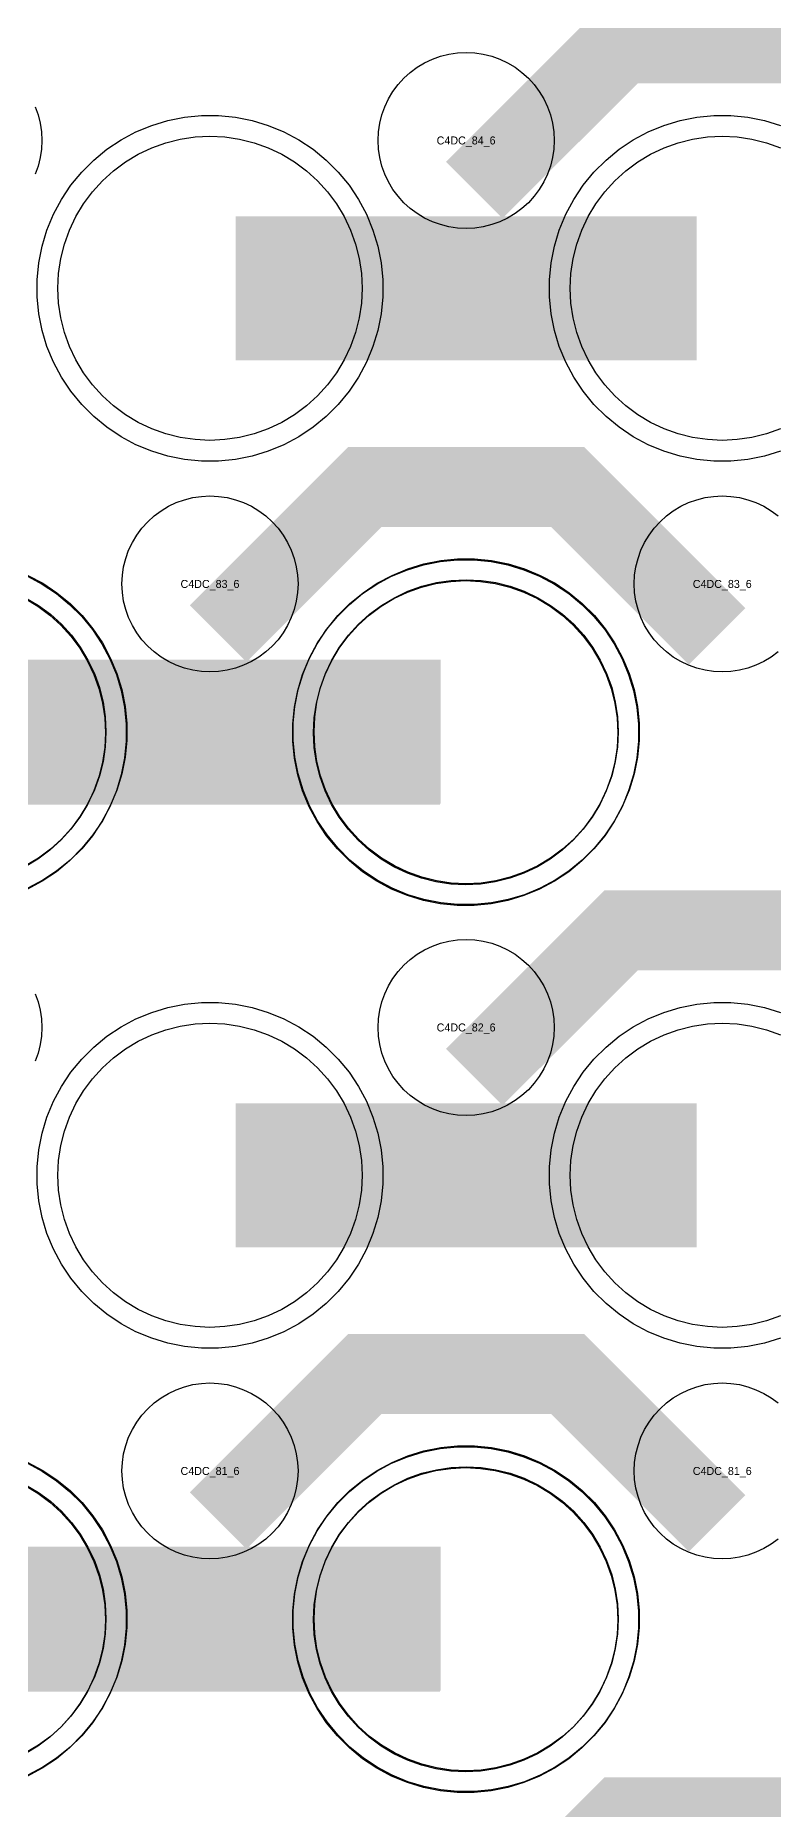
# Model space of a CAD drawing. Extents: x -11880 to 11880, y -14992 to 14992.
# Drawn here: x -10134 to -9904, y -3675 to -3121 of the extents above; entities that cross this region are included whole.
import ezdxf
from ezdxf.enums import TextEntityAlignment as Align

# ---------------------------------------------------------------- set-up
doc = ezdxf.new("R2010")
doc.units = 0
doc.header["$MEASUREMENT"] = 0
for name, color, linetype in [('GDS_775_DT_237', 138, 'CONTINUOUS'), ('RDL1_FS', 34, 'CONTINUOUS'), ('RDL_BS', 160, 'CONTINUOUS')]:
    doc.layers.add(name, color=color, linetype=linetype)

msp = doc.modelspace()

# ---------------------------------------------------------------- linework, layer by layer
at = {"layer": 'RDL1_FS'}
for points in [[(-10080, -3247.694), (-10084.657, -3247.465), (-10089.268, -3246.781), (-10093.791, -3245.649), (-10098.181, -3244.077), (-10102.395, -3242.085), (-10106.395, -3239.687), (-10110.14, -3236.909), (-10113.594, -3233.779), (-10116.724, -3230.325), (-10119.502, -3226.58), (-10121.9, -3222.58), (-10123.892, -3218.366), (-10125.464, -3213.976), (-10126.596, -3209.453), (-10127.28, -3204.842), (-10127.509, -3200.185), (-10127.28, -3195.528), (-10126.596, -3190.917), (-10125.464, -3186.394), (-10123.892, -3182.004), (-10121.9, -3177.79), (-10119.502, -3173.79), (-10116.724, -3170.045), (-10113.594, -3166.591), (-10110.14, -3163.461), (-10106.395, -3160.683), (-10102.395, -3158.285), (-10098.181, -3156.293), (-10093.791, -3154.721), (-10089.268, -3153.589), (-10084.657, -3152.905), (-10080, -3152.676), (-10075.343, -3152.905), (-10070.732, -3153.589), (-10066.209, -3154.721), (-10061.819, -3156.293), (-10057.605, -3158.285), (-10053.605, -3160.683), (-10049.86, -3163.461), (-10046.406, -3166.591), (-10043.276, -3170.045), (-10040.498, -3173.79), (-10038.1, -3177.79), (-10036.108, -3182.004), (-10034.536, -3186.394), (-10033.404, -3190.917), (-10032.72, -3195.528), (-10032.491, -3200.185), (-10032.72, -3204.842), (-10033.404, -3209.453), (-10034.536, -3213.976), (-10036.108, -3218.366), (-10038.1, -3222.58), (-10040.498, -3226.58), (-10043.276, -3230.325), (-10046.406, -3233.779), (-10049.86, -3236.909), (-10053.605, -3239.687), (-10057.605, -3242.085), (-10061.819, -3244.077), (-10066.209, -3245.649), (-10070.732, -3246.781), (-10075.343, -3247.465)], [(-10000, -3386.254), (-10004.657, -3386.025), (-10009.268, -3385.341), (-10013.791, -3384.209), (-10018.181, -3382.637), (-10022.395, -3380.645), (-10026.395, -3378.247), (-10030.14, -3375.469), (-10033.594, -3372.339), (-10036.724, -3368.885), (-10039.502, -3365.14), (-10041.9, -3361.14), (-10043.892, -3356.926), (-10045.464, -3352.536), (-10046.596, -3348.013), (-10047.28, -3343.402), (-10047.509, -3338.745), (-10047.28, -3334.088), (-10046.596, -3329.477), (-10045.464, -3324.954), (-10043.892, -3320.564), (-10041.9, -3316.35), (-10039.502, -3312.35), (-10036.724, -3308.605), (-10033.594, -3305.151), (-10030.14, -3302.021), (-10026.395, -3299.243), (-10022.395, -3296.845), (-10018.181, -3294.853), (-10013.791, -3293.281), (-10009.268, -3292.149), (-10004.657, -3291.465), (-10000, -3291.236), (-9995.343, -3291.465), (-9990.732, -3292.149), (-9986.209, -3293.281), (-9981.819, -3294.853), (-9977.605, -3296.845), (-9973.605, -3299.243), (-9969.86, -3302.021), (-9966.406, -3305.151), (-9963.276, -3308.605), (-9960.498, -3312.35), (-9958.1, -3316.35), (-9956.108, -3320.564), (-9954.536, -3324.954), (-9953.404, -3329.477), (-9952.72, -3334.088), (-9952.491, -3338.745), (-9952.72, -3343.402), (-9953.404, -3348.013), (-9954.536, -3352.536), (-9956.108, -3356.926), (-9958.1, -3361.14), (-9960.498, -3365.14), (-9963.276, -3368.885), (-9966.406, -3372.339), (-9969.86, -3375.469), (-9973.605, -3378.247), (-9977.605, -3380.645), (-9981.819, -3382.637), (-9986.209, -3384.209), (-9990.732, -3385.341), (-9995.343, -3386.025)], [(-10080, -3524.819), (-10084.657, -3524.59), (-10089.268, -3523.906), (-10093.791, -3522.774), (-10098.181, -3521.202), (-10102.395, -3519.21), (-10106.395, -3516.812), (-10110.14, -3514.034), (-10113.594, -3510.904), (-10116.724, -3507.45), (-10119.502, -3503.705), (-10121.9, -3499.705), (-10123.892, -3495.491), (-10125.464, -3491.101), (-10126.596, -3486.578), (-10127.28, -3481.967), (-10127.509, -3477.31), (-10127.28, -3472.653), (-10126.596, -3468.042), (-10125.464, -3463.519), (-10123.892, -3459.129), (-10121.9, -3454.915), (-10119.502, -3450.915), (-10116.724, -3447.17), (-10113.594, -3443.716), (-10110.14, -3440.586), (-10106.395, -3437.808), (-10102.395, -3435.41), (-10098.181, -3433.418), (-10093.791, -3431.846), (-10089.268, -3430.714), (-10084.657, -3430.03), (-10080, -3429.801), (-10075.343, -3430.03), (-10070.732, -3430.714), (-10066.209, -3431.846), (-10061.819, -3433.418), (-10057.605, -3435.41), (-10053.605, -3437.808), (-10049.86, -3440.586), (-10046.406, -3443.716), (-10043.276, -3447.17), (-10040.498, -3450.915), (-10038.1, -3454.915), (-10036.108, -3459.129), (-10034.536, -3463.519), (-10033.404, -3468.042), (-10032.72, -3472.653), (-10032.491, -3477.31), (-10032.72, -3481.967), (-10033.404, -3486.578), (-10034.536, -3491.101), (-10036.108, -3495.491), (-10038.1, -3499.705), (-10040.498, -3503.705), (-10043.276, -3507.45), (-10046.406, -3510.904), (-10049.86, -3514.034), (-10053.605, -3516.812), (-10057.605, -3519.21), (-10061.819, -3521.202), (-10066.209, -3522.774), (-10070.732, -3523.906), (-10075.343, -3524.59)], [(-10000, -3663.384), (-10004.657, -3663.155), (-10009.268, -3662.471), (-10013.791, -3661.339), (-10018.181, -3659.767), (-10022.395, -3657.775), (-10026.395, -3655.377), (-10030.14, -3652.599), (-10033.594, -3649.469), (-10036.724, -3646.015), (-10039.502, -3642.27), (-10041.9, -3638.27), (-10043.892, -3634.056), (-10045.464, -3629.666), (-10046.596, -3625.143), (-10047.28, -3620.532), (-10047.509, -3615.875), (-10047.28, -3611.218), (-10046.596, -3606.607), (-10045.464, -3602.084), (-10043.892, -3597.694), (-10041.9, -3593.48), (-10039.502, -3589.48), (-10036.724, -3585.735), (-10033.594, -3582.281), (-10030.14, -3579.151), (-10026.395, -3576.373), (-10022.395, -3573.975), (-10018.181, -3571.983), (-10013.791, -3570.411), (-10009.268, -3569.279), (-10004.657, -3568.595), (-10000, -3568.366), (-9995.343, -3568.595), (-9990.732, -3569.279), (-9986.209, -3570.411), (-9981.819, -3571.983), (-9977.605, -3573.975), (-9973.605, -3576.373), (-9969.86, -3579.151), (-9966.406, -3582.281), (-9963.276, -3585.735), (-9960.498, -3589.48), (-9958.1, -3593.48), (-9956.108, -3597.694), (-9954.536, -3602.084), (-9953.404, -3606.607), (-9952.72, -3611.218), (-9952.491, -3615.875), (-9952.72, -3620.532), (-9953.404, -3625.143), (-9954.536, -3629.666), (-9956.108, -3634.056), (-9958.1, -3638.27), (-9960.498, -3642.27), (-9963.276, -3646.015), (-9966.406, -3649.469), (-9969.86, -3652.599), (-9973.605, -3655.377), (-9977.605, -3657.775), (-9981.819, -3659.767), (-9986.209, -3661.339), (-9990.732, -3662.471), (-9995.343, -3663.155)]]:
    msp.add_lwpolyline(points, close=True, dxfattribs=at)
for points in [[(-9901.819, -3244.077), (-9906.209, -3245.649), (-9910.732, -3246.781), (-9915.343, -3247.465), (-9920, -3247.694), (-9924.657, -3247.465), (-9929.268, -3246.781), (-9933.791, -3245.649), (-9938.181, -3244.077), (-9942.395, -3242.085), (-9946.395, -3239.687), (-9950.14, -3236.909), (-9953.594, -3233.779), (-9956.724, -3230.325), (-9959.502, -3226.58), (-9961.9, -3222.58), (-9963.892, -3218.366), (-9965.464, -3213.976), (-9966.596, -3209.453), (-9967.28, -3204.842), (-9967.509, -3200.185), (-9967.28, -3195.528), (-9966.596, -3190.917), (-9965.464, -3186.394), (-9963.892, -3182.004), (-9961.9, -3177.79), (-9959.502, -3173.79), (-9956.724, -3170.045), (-9953.594, -3166.591), (-9950.14, -3163.461), (-9946.395, -3160.683), (-9942.395, -3158.285), (-9938.181, -3156.293), (-9933.791, -3154.721), (-9929.268, -3153.589), (-9924.657, -3152.905), (-9920, -3152.676), (-9915.343, -3152.905), (-9910.732, -3153.589), (-9906.209, -3154.721), (-9901.819, -3156.293)], [(-10137.605, -3296.845), (-10133.605, -3299.243), (-10129.86, -3302.021), (-10126.406, -3305.151), (-10123.276, -3308.605), (-10120.498, -3312.35), (-10118.1, -3316.35), (-10116.108, -3320.564), (-10114.536, -3324.954), (-10113.404, -3329.477), (-10112.72, -3334.088), (-10112.491, -3338.745), (-10112.72, -3343.402), (-10113.404, -3348.013), (-10114.536, -3352.536), (-10116.108, -3356.926), (-10118.1, -3361.14), (-10120.498, -3365.14), (-10123.276, -3368.885), (-10126.406, -3372.339), (-10129.86, -3375.469), (-10133.605, -3378.247), (-10137.605, -3380.645)], [(-9901.819, -3521.202), (-9906.209, -3522.774), (-9910.732, -3523.906), (-9915.343, -3524.59), (-9920, -3524.819), (-9924.657, -3524.59), (-9929.268, -3523.906), (-9933.791, -3522.774), (-9938.181, -3521.202), (-9942.395, -3519.21), (-9946.395, -3516.812), (-9950.14, -3514.034), (-9953.594, -3510.904), (-9956.724, -3507.45), (-9959.502, -3503.705), (-9961.9, -3499.705), (-9963.892, -3495.491), (-9965.464, -3491.101), (-9966.596, -3486.578), (-9967.28, -3481.967), (-9967.509, -3477.31), (-9967.28, -3472.653), (-9966.596, -3468.042), (-9965.464, -3463.519), (-9963.892, -3459.129), (-9961.9, -3454.915), (-9959.502, -3450.915), (-9956.724, -3447.17), (-9953.594, -3443.716), (-9950.14, -3440.586), (-9946.395, -3437.808), (-9942.395, -3435.41), (-9938.181, -3433.418), (-9933.791, -3431.846), (-9929.268, -3430.714), (-9924.657, -3430.03), (-9920, -3429.801), (-9915.343, -3430.03), (-9910.732, -3430.714), (-9906.209, -3431.846), (-9901.819, -3433.418)], [(-10137.605, -3573.975), (-10133.605, -3576.373), (-10129.86, -3579.151), (-10126.406, -3582.281), (-10123.276, -3585.735), (-10120.498, -3589.48), (-10118.1, -3593.48), (-10116.108, -3597.694), (-10114.536, -3602.084), (-10113.404, -3606.607), (-10112.72, -3611.218), (-10112.491, -3615.875), (-10112.72, -3620.532), (-10113.404, -3625.143), (-10114.536, -3629.666), (-10116.108, -3634.056), (-10118.1, -3638.27), (-10120.498, -3642.27), (-10123.276, -3646.015), (-10126.406, -3649.469), (-10129.86, -3652.599), (-10133.605, -3655.377), (-10137.605, -3657.775)]]:
    msp.add_lwpolyline(points, dxfattribs=at)
for points in [[(-10071.998, -3200.185, 45, 45, 0), (-9999.998, -3200.185, 45, 45, 0)], [(-9999.998, -3200.185, 45, 45, 0), (-9927.998, -3200.185, 45, 45, 0)], [(-10151.998, -3338.745, 45, 45, 0), (-10079.998, -3338.745, 45, 45, 0)], [(-10079.998, -3338.745, 45, 45, 0), (-10007.998, -3338.745, 45, 45, 0)], [(-10071.998, -3477.31, 45, 45, 0), (-9999.998, -3477.31, 45, 45, 0)], [(-9999.998, -3477.31, 45, 45, 0), (-9927.998, -3477.31, 45, 45, 0)], [(-10151.998, -3615.875, 45, 45, 0), (-10079.998, -3615.875, 45, 45, 0)], [(-10079.998, -3615.875, 45, 45, 0), (-10007.998, -3615.875, 45, 45, 0)]]:
    msp.add_lwpolyline(points, format="xyseb", dxfattribs=at)
at = {"layer": 'RDL1_FS', "color": 241, "true_color": 0xf7abae}
for points in [[(-10000.149, -3386.536), (-10004.806, -3386.307), (-10009.417, -3385.623), (-10013.94, -3384.491), (-10018.33, -3382.919), (-10022.544, -3380.927), (-10026.544, -3378.529), (-10030.289, -3375.751), (-10033.743, -3372.621), (-10036.873, -3369.167), (-10039.651, -3365.422), (-10042.049, -3361.422), (-10044.041, -3357.208), (-10045.613, -3352.818), (-10046.745, -3348.295), (-10047.429, -3343.684), (-10047.658, -3339.027), (-10047.429, -3334.37), (-10046.745, -3329.759), (-10045.613, -3325.236), (-10044.041, -3320.846), (-10042.049, -3316.632), (-10039.651, -3312.632), (-10036.873, -3308.887), (-10033.743, -3305.433), (-10030.289, -3302.303), (-10026.544, -3299.525), (-10022.544, -3297.127), (-10018.33, -3295.135), (-10013.94, -3293.563), (-10009.417, -3292.431), (-10004.806, -3291.747), (-10000.149, -3291.518), (-9995.492, -3291.747), (-9990.881, -3292.431), (-9986.358, -3293.563), (-9981.968, -3295.135), (-9977.754, -3297.127), (-9973.754, -3299.525), (-9970.009, -3302.303), (-9966.555, -3305.433), (-9963.425, -3308.887), (-9960.647, -3312.632), (-9958.249, -3316.632), (-9956.257, -3320.846), (-9954.685, -3325.236), (-9953.553, -3329.759), (-9952.869, -3334.37), (-9952.64, -3339.027), (-9952.869, -3343.684), (-9953.553, -3348.295), (-9954.685, -3352.818), (-9956.257, -3357.208), (-9958.249, -3361.422), (-9960.647, -3365.422), (-9963.425, -3369.167), (-9966.555, -3372.621), (-9970.009, -3375.751), (-9973.754, -3378.529), (-9977.754, -3380.927), (-9981.968, -3382.919), (-9986.358, -3384.491), (-9990.881, -3385.623), (-9995.492, -3386.307)], [(-10000.149, -3663.666), (-10004.806, -3663.437), (-10009.417, -3662.753), (-10013.94, -3661.621), (-10018.33, -3660.049), (-10022.544, -3658.057), (-10026.544, -3655.659), (-10030.289, -3652.881), (-10033.743, -3649.751), (-10036.873, -3646.297), (-10039.651, -3642.552), (-10042.049, -3638.552), (-10044.041, -3634.338), (-10045.613, -3629.948), (-10046.745, -3625.425), (-10047.429, -3620.814), (-10047.658, -3616.157), (-10047.429, -3611.5), (-10046.745, -3606.889), (-10045.613, -3602.366), (-10044.041, -3597.976), (-10042.049, -3593.762), (-10039.651, -3589.762), (-10036.873, -3586.017), (-10033.743, -3582.563), (-10030.289, -3579.433), (-10026.544, -3576.655), (-10022.544, -3574.257), (-10018.33, -3572.265), (-10013.94, -3570.693), (-10009.417, -3569.561), (-10004.806, -3568.877), (-10000.149, -3568.648), (-9995.492, -3568.877), (-9990.881, -3569.561), (-9986.358, -3570.693), (-9981.968, -3572.265), (-9977.754, -3574.257), (-9973.754, -3576.655), (-9970.009, -3579.433), (-9966.555, -3582.563), (-9963.425, -3586.017), (-9960.647, -3589.762), (-9958.249, -3593.762), (-9956.257, -3597.976), (-9954.685, -3602.366), (-9953.553, -3606.889), (-9952.869, -3611.5), (-9952.64, -3616.157), (-9952.869, -3620.814), (-9953.553, -3625.425), (-9954.685, -3629.948), (-9956.257, -3634.338), (-9958.249, -3638.552), (-9960.647, -3642.552), (-9963.425, -3646.297), (-9966.555, -3649.751), (-9970.009, -3652.881), (-9973.754, -3655.659), (-9977.754, -3658.057), (-9981.968, -3660.049), (-9986.358, -3661.621), (-9990.881, -3662.753), (-9995.492, -3663.437)]]:
    msp.add_lwpolyline(points, close=True, dxfattribs=at)
for points in [[(-10137.754, -3297.127), (-10133.754, -3299.525), (-10130.009, -3302.303), (-10126.555, -3305.433), (-10123.425, -3308.887), (-10120.647, -3312.632), (-10118.249, -3316.632), (-10116.257, -3320.846), (-10114.685, -3325.236), (-10113.553, -3329.759), (-10112.869, -3334.37), (-10112.64, -3339.027), (-10112.869, -3343.684), (-10113.553, -3348.295), (-10114.685, -3352.818), (-10116.257, -3357.208), (-10118.249, -3361.422), (-10120.647, -3365.422), (-10123.425, -3369.167), (-10126.555, -3372.621), (-10130.009, -3375.751), (-10133.754, -3378.529), (-10137.754, -3380.927)], [(-10137.754, -3574.257), (-10133.754, -3576.655), (-10130.009, -3579.433), (-10126.555, -3582.563), (-10123.425, -3586.017), (-10120.647, -3589.762), (-10118.249, -3593.762), (-10116.257, -3597.976), (-10114.685, -3602.366), (-10113.553, -3606.889), (-10112.869, -3611.5), (-10112.64, -3616.157), (-10112.869, -3620.814), (-10113.553, -3625.425), (-10114.685, -3629.948), (-10116.257, -3634.338), (-10118.249, -3638.552), (-10120.647, -3642.552), (-10123.425, -3646.297), (-10126.555, -3649.751), (-10130.009, -3652.881), (-10133.754, -3655.659), (-10137.754, -3658.057)]]:
    msp.add_lwpolyline(points, dxfattribs=at)
for points in [[(-10152.147, -3339.027, 45, 45, 0), (-10080.147, -3339.027, 45, 45, 0)], [(-10080.147, -3339.027, 45, 45, 0), (-10008.147, -3339.027, 45, 45, 0)], [(-10152.147, -3616.157, 45, 45, 0), (-10080.147, -3616.157, 45, 45, 0)], [(-10080.147, -3616.157, 45, 45, 0), (-10008.147, -3616.157, 45, 45, 0)]]:
    msp.add_lwpolyline(points, format="xyseb", dxfattribs=at)
at = {"layer": 'RDL_BS'}
for points in [[(-9997.438, -3169.499, 25, 25, 0), (-9951.623, -3123.684, 25, 25, 0), (-9918.07, -3123.684, 25, 25, 0)], [(-9841.599, -3170.398, 25, 25, 0), (-9888.313, -3123.684, 25, 25, 0), (-9918.071, -3123.684, 25, 25, 0)], [(-10077.438, -3308.059, 25, 25, 0), (-10031.623, -3262.244, 25, 25, 0), (-9998.07, -3262.244, 25, 25, 0)], [(-9921.599, -3308.958, 25, 25, 0), (-9968.313, -3262.244, 25, 25, 0), (-9998.071, -3262.244, 25, 25, 0)], [(-9997.438, -3446.624, 25, 25, 0), (-9951.623, -3400.809, 25, 25, 0), (-9918.07, -3400.809, 25, 25, 0)], [(-9841.599, -3447.523, 25, 25, 0), (-9888.313, -3400.809, 25, 25, 0), (-9918.071, -3400.809, 25, 25, 0)], [(-10077.438, -3585.189, 25, 25, 0), (-10031.623, -3539.374, 25, 25, 0), (-9998.07, -3539.374, 25, 25, 0)], [(-9921.599, -3586.088, 25, 25, 0), (-9968.313, -3539.374, 25, 25, 0), (-9998.071, -3539.374, 25, 25, 0)], [(-9997.438, -3723.754, 25, 25, 0), (-9951.623, -3677.939, 25, 25, 0), (-9918.07, -3677.939, 25, 25, 0)], [(-9841.599, -3724.653, 25, 25, 0), (-9888.313, -3677.939, 25, 25, 0), (-9918.071, -3677.939, 25, 25, 0)]]:
    msp.add_lwpolyline(points, format="xyseb", dxfattribs=at)
for points in [[(-10000, -3181.491), (-10002.693, -3181.359), (-10005.365, -3180.963), (-10007.984, -3180.306), (-10010.519, -3179.399), (-10012.956, -3178.247), (-10015.28, -3176.854), (-10017.443, -3175.251), (-10019.442, -3173.439), (-10021.254, -3171.44), (-10022.857, -3169.277), (-10024.25, -3166.953), (-10025.402, -3164.516), (-10026.309, -3161.981), (-10026.966, -3159.362), (-10027.362, -3156.69), (-10027.494, -3153.997), (-10027.362, -3151.304), (-10026.966, -3148.632), (-10026.309, -3146.013), (-10025.402, -3143.478), (-10024.25, -3141.041), (-10022.857, -3138.717), (-10021.254, -3136.554), (-10019.442, -3134.555), (-10017.443, -3132.743), (-10015.28, -3131.14), (-10012.956, -3129.747), (-10010.519, -3128.595), (-10007.984, -3127.688), (-10005.365, -3127.031), (-10002.693, -3126.635), (-10000, -3126.503), (-9997.307, -3126.635), (-9994.635, -3127.031), (-9992.016, -3127.688), (-9989.481, -3128.595), (-9987.044, -3129.747), (-9984.72, -3131.14), (-9982.557, -3132.743), (-9980.558, -3134.555), (-9978.746, -3136.554), (-9977.143, -3138.717), (-9975.75, -3141.041), (-9974.598, -3143.478), (-9973.691, -3146.013), (-9973.034, -3148.632), (-9972.638, -3151.304), (-9972.506, -3153.997), (-9972.638, -3156.69), (-9973.034, -3159.362), (-9973.691, -3161.981), (-9974.598, -3164.516), (-9975.75, -3166.953), (-9977.143, -3169.277), (-9978.746, -3171.44), (-9980.558, -3173.439), (-9982.557, -3175.251), (-9984.72, -3176.854), (-9987.044, -3178.247), (-9989.481, -3179.399), (-9992.016, -3180.306), (-9994.635, -3180.963), (-9997.307, -3181.359)], [(-10082.644, -3254.185), (-10087.938, -3253.668), (-10093.165, -3252.622), (-10098.205, -3251.091), (-10103.115, -3249.06), (-10107.777, -3246.568), (-10112.191, -3243.621), (-10116.292, -3240.259), (-10120.074, -3236.477), (-10123.436, -3232.376), (-10126.383, -3227.962), (-10128.875, -3223.3), (-10130.906, -3218.39), (-10132.437, -3213.35), (-10133.483, -3208.123), (-10134, -3202.829), (-10134, -3197.541), (-10133.483, -3192.247), (-10132.437, -3187.02), (-10130.906, -3181.98), (-10128.875, -3177.07), (-10126.383, -3172.408), (-10123.436, -3167.994), (-10120.074, -3163.893), (-10116.292, -3160.111), (-10112.191, -3156.749), (-10107.777, -3153.802), (-10103.115, -3151.31), (-10098.205, -3149.279), (-10093.165, -3147.748), (-10087.938, -3146.702), (-10082.644, -3146.185), (-10077.356, -3146.185), (-10072.062, -3146.702), (-10066.835, -3147.748), (-10061.795, -3149.279), (-10056.885, -3151.31), (-10052.223, -3153.802), (-10047.809, -3156.749), (-10043.708, -3160.111), (-10039.926, -3163.893), (-10036.564, -3167.994), (-10033.617, -3172.408), (-10031.125, -3177.07), (-10029.094, -3181.98), (-10027.563, -3187.02), (-10026.517, -3192.247), (-10026, -3197.541), (-10026, -3202.829), (-10026.517, -3208.123), (-10027.563, -3213.35), (-10029.094, -3218.39), (-10031.125, -3223.3), (-10033.617, -3227.962), (-10036.564, -3232.376), (-10039.926, -3236.477), (-10043.708, -3240.259), (-10047.809, -3243.621), (-10052.223, -3246.568), (-10056.885, -3249.06), (-10061.795, -3251.091), (-10066.835, -3252.622), (-10072.062, -3253.668), (-10077.356, -3254.185)], [(-10080, -3320.051), (-10082.693, -3319.919), (-10085.365, -3319.523), (-10087.984, -3318.866), (-10090.519, -3317.959), (-10092.956, -3316.807), (-10095.28, -3315.414), (-10097.443, -3313.811), (-10099.442, -3311.999), (-10101.254, -3310), (-10102.857, -3307.837), (-10104.25, -3305.513), (-10105.402, -3303.076), (-10106.309, -3300.541), (-10106.966, -3297.922), (-10107.362, -3295.25), (-10107.494, -3292.557), (-10107.362, -3289.864), (-10106.966, -3287.192), (-10106.309, -3284.573), (-10105.402, -3282.038), (-10104.25, -3279.601), (-10102.857, -3277.277), (-10101.254, -3275.114), (-10099.442, -3273.115), (-10097.443, -3271.303), (-10095.28, -3269.7), (-10092.956, -3268.307), (-10090.519, -3267.155), (-10087.984, -3266.248), (-10085.365, -3265.591), (-10082.693, -3265.195), (-10080, -3265.063), (-10077.307, -3265.195), (-10074.635, -3265.591), (-10072.016, -3266.248), (-10069.481, -3267.155), (-10067.044, -3268.307), (-10064.72, -3269.7), (-10062.557, -3271.303), (-10060.558, -3273.115), (-10058.746, -3275.114), (-10057.143, -3277.277), (-10055.75, -3279.601), (-10054.598, -3282.038), (-10053.691, -3284.573), (-10053.034, -3287.192), (-10052.638, -3289.864), (-10052.506, -3292.557), (-10052.638, -3295.25), (-10053.034, -3297.922), (-10053.691, -3300.541), (-10054.598, -3303.076), (-10055.75, -3305.513), (-10057.143, -3307.837), (-10058.746, -3310), (-10060.558, -3311.999), (-10062.557, -3313.811), (-10064.72, -3315.414), (-10067.044, -3316.807), (-10069.481, -3317.959), (-10072.016, -3318.866), (-10074.635, -3319.523), (-10077.307, -3319.919)], [(-10002.644, -3392.745), (-10007.938, -3392.228), (-10013.165, -3391.182), (-10018.205, -3389.651), (-10023.115, -3387.62), (-10027.777, -3385.128), (-10032.191, -3382.181), (-10036.292, -3378.819), (-10040.074, -3375.037), (-10043.436, -3370.936), (-10046.383, -3366.522), (-10048.875, -3361.86), (-10050.906, -3356.95), (-10052.437, -3351.91), (-10053.483, -3346.683), (-10054, -3341.389), (-10054, -3336.101), (-10053.483, -3330.807), (-10052.437, -3325.58), (-10050.906, -3320.54), (-10048.875, -3315.63), (-10046.383, -3310.968), (-10043.436, -3306.554), (-10040.074, -3302.453), (-10036.292, -3298.671), (-10032.191, -3295.309), (-10027.777, -3292.362), (-10023.115, -3289.87), (-10018.205, -3287.839), (-10013.165, -3286.308), (-10007.938, -3285.262), (-10002.644, -3284.745), (-9997.356, -3284.745), (-9992.062, -3285.262), (-9986.835, -3286.308), (-9981.795, -3287.839), (-9976.885, -3289.87), (-9972.223, -3292.362), (-9967.809, -3295.309), (-9963.708, -3298.671), (-9959.926, -3302.453), (-9956.564, -3306.554), (-9953.617, -3310.968), (-9951.125, -3315.63), (-9949.094, -3320.54), (-9947.563, -3325.58), (-9946.517, -3330.807), (-9946, -3336.101), (-9946, -3341.389), (-9946.517, -3346.683), (-9947.563, -3351.91), (-9949.094, -3356.95), (-9951.125, -3361.86), (-9953.617, -3366.522), (-9956.564, -3370.936), (-9959.926, -3375.037), (-9963.708, -3378.819), (-9967.809, -3382.181), (-9972.223, -3385.128), (-9976.885, -3387.62), (-9981.795, -3389.651), (-9986.835, -3391.182), (-9992.062, -3392.228), (-9997.356, -3392.745)], [(-10000, -3458.616), (-10002.693, -3458.484), (-10005.365, -3458.088), (-10007.984, -3457.431), (-10010.519, -3456.524), (-10012.956, -3455.372), (-10015.28, -3453.979), (-10017.443, -3452.376), (-10019.442, -3450.564), (-10021.254, -3448.565), (-10022.857, -3446.402), (-10024.25, -3444.078), (-10025.402, -3441.641), (-10026.309, -3439.106), (-10026.966, -3436.487), (-10027.362, -3433.815), (-10027.494, -3431.122), (-10027.362, -3428.429), (-10026.966, -3425.757), (-10026.309, -3423.138), (-10025.402, -3420.603), (-10024.25, -3418.166), (-10022.857, -3415.842), (-10021.254, -3413.679), (-10019.442, -3411.68), (-10017.443, -3409.868), (-10015.28, -3408.265), (-10012.956, -3406.872), (-10010.519, -3405.72), (-10007.984, -3404.813), (-10005.365, -3404.156), (-10002.693, -3403.76), (-10000, -3403.628), (-9997.307, -3403.76), (-9994.635, -3404.156), (-9992.016, -3404.813), (-9989.481, -3405.72), (-9987.044, -3406.872), (-9984.72, -3408.265), (-9982.557, -3409.868), (-9980.558, -3411.68), (-9978.746, -3413.679), (-9977.143, -3415.842), (-9975.75, -3418.166), (-9974.598, -3420.603), (-9973.691, -3423.138), (-9973.034, -3425.757), (-9972.638, -3428.429), (-9972.506, -3431.122), (-9972.638, -3433.815), (-9973.034, -3436.487), (-9973.691, -3439.106), (-9974.598, -3441.641), (-9975.75, -3444.078), (-9977.143, -3446.402), (-9978.746, -3448.565), (-9980.558, -3450.564), (-9982.557, -3452.376), (-9984.72, -3453.979), (-9987.044, -3455.372), (-9989.481, -3456.524), (-9992.016, -3457.431), (-9994.635, -3458.088), (-9997.307, -3458.484)], [(-10082.644, -3531.31), (-10087.938, -3530.793), (-10093.165, -3529.747), (-10098.205, -3528.216), (-10103.115, -3526.185), (-10107.777, -3523.693), (-10112.191, -3520.746), (-10116.292, -3517.384), (-10120.074, -3513.602), (-10123.436, -3509.501), (-10126.383, -3505.087), (-10128.875, -3500.425), (-10130.906, -3495.515), (-10132.437, -3490.475), (-10133.483, -3485.248), (-10134, -3479.954), (-10134, -3474.666), (-10133.483, -3469.372), (-10132.437, -3464.145), (-10130.906, -3459.105), (-10128.875, -3454.195), (-10126.383, -3449.533), (-10123.436, -3445.119), (-10120.074, -3441.018), (-10116.292, -3437.236), (-10112.191, -3433.874), (-10107.777, -3430.927), (-10103.115, -3428.435), (-10098.205, -3426.404), (-10093.165, -3424.873), (-10087.938, -3423.827), (-10082.644, -3423.31), (-10077.356, -3423.31), (-10072.062, -3423.827), (-10066.835, -3424.873), (-10061.795, -3426.404), (-10056.885, -3428.435), (-10052.223, -3430.927), (-10047.809, -3433.874), (-10043.708, -3437.236), (-10039.926, -3441.018), (-10036.564, -3445.119), (-10033.617, -3449.533), (-10031.125, -3454.195), (-10029.094, -3459.105), (-10027.563, -3464.145), (-10026.517, -3469.372), (-10026, -3474.666), (-10026, -3479.954), (-10026.517, -3485.248), (-10027.563, -3490.475), (-10029.094, -3495.515), (-10031.125, -3500.425), (-10033.617, -3505.087), (-10036.564, -3509.501), (-10039.926, -3513.602), (-10043.708, -3517.384), (-10047.809, -3520.746), (-10052.223, -3523.693), (-10056.885, -3526.185), (-10061.795, -3528.216), (-10066.835, -3529.747), (-10072.062, -3530.793), (-10077.356, -3531.31)], [(-10080, -3597.181), (-10082.693, -3597.049), (-10085.365, -3596.653), (-10087.984, -3595.996), (-10090.519, -3595.089), (-10092.956, -3593.937), (-10095.28, -3592.544), (-10097.443, -3590.941), (-10099.442, -3589.129), (-10101.254, -3587.13), (-10102.857, -3584.967), (-10104.25, -3582.643), (-10105.402, -3580.206), (-10106.309, -3577.671), (-10106.966, -3575.052), (-10107.362, -3572.38), (-10107.494, -3569.687), (-10107.362, -3566.994), (-10106.966, -3564.322), (-10106.309, -3561.703), (-10105.402, -3559.168), (-10104.25, -3556.731), (-10102.857, -3554.407), (-10101.254, -3552.244), (-10099.442, -3550.245), (-10097.443, -3548.433), (-10095.28, -3546.83), (-10092.956, -3545.437), (-10090.519, -3544.285), (-10087.984, -3543.378), (-10085.365, -3542.721), (-10082.693, -3542.325), (-10080, -3542.193), (-10077.307, -3542.325), (-10074.635, -3542.721), (-10072.016, -3543.378), (-10069.481, -3544.285), (-10067.044, -3545.437), (-10064.72, -3546.83), (-10062.557, -3548.433), (-10060.558, -3550.245), (-10058.746, -3552.244), (-10057.143, -3554.407), (-10055.75, -3556.731), (-10054.598, -3559.168), (-10053.691, -3561.703), (-10053.034, -3564.322), (-10052.638, -3566.994), (-10052.506, -3569.687), (-10052.638, -3572.38), (-10053.034, -3575.052), (-10053.691, -3577.671), (-10054.598, -3580.206), (-10055.75, -3582.643), (-10057.143, -3584.967), (-10058.746, -3587.13), (-10060.558, -3589.129), (-10062.557, -3590.941), (-10064.72, -3592.544), (-10067.044, -3593.937), (-10069.481, -3595.089), (-10072.016, -3595.996), (-10074.635, -3596.653), (-10077.307, -3597.049)], [(-10002.644, -3669.875), (-10007.938, -3669.358), (-10013.165, -3668.312), (-10018.205, -3666.781), (-10023.115, -3664.75), (-10027.777, -3662.258), (-10032.191, -3659.311), (-10036.292, -3655.949), (-10040.074, -3652.167), (-10043.436, -3648.066), (-10046.383, -3643.652), (-10048.875, -3638.99), (-10050.906, -3634.08), (-10052.437, -3629.04), (-10053.483, -3623.813), (-10054, -3618.519), (-10054, -3613.231), (-10053.483, -3607.937), (-10052.437, -3602.71), (-10050.906, -3597.67), (-10048.875, -3592.76), (-10046.383, -3588.098), (-10043.436, -3583.684), (-10040.074, -3579.583), (-10036.292, -3575.801), (-10032.191, -3572.439), (-10027.777, -3569.492), (-10023.115, -3567), (-10018.205, -3564.969), (-10013.165, -3563.438), (-10007.938, -3562.392), (-10002.644, -3561.875), (-9997.356, -3561.875), (-9992.062, -3562.392), (-9986.835, -3563.438), (-9981.795, -3564.969), (-9976.885, -3567), (-9972.223, -3569.492), (-9967.809, -3572.439), (-9963.708, -3575.801), (-9959.926, -3579.583), (-9956.564, -3583.684), (-9953.617, -3588.098), (-9951.125, -3592.76), (-9949.094, -3597.67), (-9947.563, -3602.71), (-9946.517, -3607.937), (-9946, -3613.231), (-9946, -3618.519), (-9946.517, -3623.813), (-9947.563, -3629.04), (-9949.094, -3634.08), (-9951.125, -3638.99), (-9953.617, -3643.652), (-9956.564, -3648.066), (-9959.926, -3652.167), (-9963.708, -3655.949), (-9967.809, -3659.311), (-9972.223, -3662.258), (-9976.885, -3664.75), (-9981.795, -3666.781), (-9986.835, -3668.312), (-9992.062, -3669.358), (-9997.356, -3669.875)]]:
    msp.add_lwpolyline(points, close=True, dxfattribs=at)
for points in [[(-10134.598, -3143.478), (-10133.691, -3146.013), (-10133.034, -3148.632), (-10132.638, -3151.304), (-10132.506, -3153.997), (-10132.638, -3156.69), (-10133.034, -3159.362), (-10133.691, -3161.981), (-10134.598, -3164.516)], [(-9901.795, -3251.091), (-9906.835, -3252.622), (-9912.062, -3253.668), (-9917.356, -3254.185), (-9922.644, -3254.185), (-9927.938, -3253.668), (-9933.165, -3252.622), (-9938.205, -3251.091), (-9943.115, -3249.06), (-9947.777, -3246.568), (-9952.191, -3243.621), (-9956.292, -3240.259), (-9960.074, -3236.477), (-9963.436, -3232.376), (-9966.383, -3227.962), (-9968.875, -3223.3), (-9970.906, -3218.39), (-9972.437, -3213.35), (-9973.483, -3208.123), (-9974, -3202.829), (-9974, -3197.541), (-9973.483, -3192.247), (-9972.437, -3187.02), (-9970.906, -3181.98), (-9968.875, -3177.07), (-9966.383, -3172.408), (-9963.436, -3167.994), (-9960.074, -3163.893), (-9956.292, -3160.111), (-9952.191, -3156.749), (-9947.777, -3153.802), (-9943.115, -3151.31), (-9938.205, -3149.279), (-9933.165, -3147.748), (-9927.938, -3146.702), (-9922.644, -3146.185), (-9917.356, -3146.185), (-9912.062, -3146.702), (-9906.835, -3147.748), (-9901.795, -3149.279)], [(-9902.557, -3313.811), (-9904.72, -3315.414), (-9907.044, -3316.807), (-9909.481, -3317.959), (-9912.016, -3318.866), (-9914.635, -3319.523), (-9917.307, -3319.919), (-9920, -3320.051), (-9922.693, -3319.919), (-9925.365, -3319.523), (-9927.984, -3318.866), (-9930.519, -3317.959), (-9932.956, -3316.807), (-9935.28, -3315.414), (-9937.443, -3313.811), (-9939.442, -3311.999), (-9941.254, -3310), (-9942.857, -3307.837), (-9944.25, -3305.513), (-9945.402, -3303.076), (-9946.309, -3300.541), (-9946.966, -3297.922), (-9947.362, -3295.25), (-9947.494, -3292.557), (-9947.362, -3289.864), (-9946.966, -3287.192), (-9946.309, -3284.573), (-9945.402, -3282.038), (-9944.25, -3279.601), (-9942.857, -3277.277), (-9941.254, -3275.114), (-9939.442, -3273.115), (-9937.443, -3271.303), (-9935.28, -3269.7), (-9932.956, -3268.307), (-9930.519, -3267.155), (-9927.984, -3266.248), (-9925.365, -3265.591), (-9922.693, -3265.195), (-9920, -3265.063), (-9917.307, -3265.195), (-9914.635, -3265.591), (-9912.016, -3266.248), (-9909.481, -3267.155), (-9907.044, -3268.307), (-9904.72, -3269.7), (-9902.557, -3271.303)], [(-10136.885, -3289.87), (-10132.223, -3292.362), (-10127.809, -3295.309), (-10123.708, -3298.671), (-10119.926, -3302.453), (-10116.564, -3306.554), (-10113.617, -3310.968), (-10111.125, -3315.63), (-10109.094, -3320.54), (-10107.563, -3325.58), (-10106.517, -3330.807), (-10106, -3336.101), (-10106, -3341.389), (-10106.517, -3346.683), (-10107.563, -3351.91), (-10109.094, -3356.95), (-10111.125, -3361.86), (-10113.617, -3366.522), (-10116.564, -3370.936), (-10119.926, -3375.037), (-10123.708, -3378.819), (-10127.809, -3382.181), (-10132.223, -3385.128), (-10136.885, -3387.62)], [(-10134.598, -3420.603), (-10133.691, -3423.138), (-10133.034, -3425.757), (-10132.638, -3428.429), (-10132.506, -3431.122), (-10132.638, -3433.815), (-10133.034, -3436.487), (-10133.691, -3439.106), (-10134.598, -3441.641)], [(-9901.795, -3528.216), (-9906.835, -3529.747), (-9912.062, -3530.793), (-9917.356, -3531.31), (-9922.644, -3531.31), (-9927.938, -3530.793), (-9933.165, -3529.747), (-9938.205, -3528.216), (-9943.115, -3526.185), (-9947.777, -3523.693), (-9952.191, -3520.746), (-9956.292, -3517.384), (-9960.074, -3513.602), (-9963.436, -3509.501), (-9966.383, -3505.087), (-9968.875, -3500.425), (-9970.906, -3495.515), (-9972.437, -3490.475), (-9973.483, -3485.248), (-9974, -3479.954), (-9974, -3474.666), (-9973.483, -3469.372), (-9972.437, -3464.145), (-9970.906, -3459.105), (-9968.875, -3454.195), (-9966.383, -3449.533), (-9963.436, -3445.119), (-9960.074, -3441.018), (-9956.292, -3437.236), (-9952.191, -3433.874), (-9947.777, -3430.927), (-9943.115, -3428.435), (-9938.205, -3426.404), (-9933.165, -3424.873), (-9927.938, -3423.827), (-9922.644, -3423.31), (-9917.356, -3423.31), (-9912.062, -3423.827), (-9906.835, -3424.873), (-9901.795, -3426.404)], [(-9902.557, -3590.941), (-9904.72, -3592.544), (-9907.044, -3593.937), (-9909.481, -3595.089), (-9912.016, -3595.996), (-9914.635, -3596.653), (-9917.307, -3597.049), (-9920, -3597.181), (-9922.693, -3597.049), (-9925.365, -3596.653), (-9927.984, -3595.996), (-9930.519, -3595.089), (-9932.956, -3593.937), (-9935.28, -3592.544), (-9937.443, -3590.941), (-9939.442, -3589.129), (-9941.254, -3587.13), (-9942.857, -3584.967), (-9944.25, -3582.643), (-9945.402, -3580.206), (-9946.309, -3577.671), (-9946.966, -3575.052), (-9947.362, -3572.38), (-9947.494, -3569.687), (-9947.362, -3566.994), (-9946.966, -3564.322), (-9946.309, -3561.703), (-9945.402, -3559.168), (-9944.25, -3556.731), (-9942.857, -3554.407), (-9941.254, -3552.244), (-9939.442, -3550.245), (-9937.443, -3548.433), (-9935.28, -3546.83), (-9932.956, -3545.437), (-9930.519, -3544.285), (-9927.984, -3543.378), (-9925.365, -3542.721), (-9922.693, -3542.325), (-9920, -3542.193), (-9917.307, -3542.325), (-9914.635, -3542.721), (-9912.016, -3543.378), (-9909.481, -3544.285), (-9907.044, -3545.437), (-9904.72, -3546.83), (-9902.557, -3548.433)], [(-10136.885, -3567), (-10132.223, -3569.492), (-10127.809, -3572.439), (-10123.708, -3575.801), (-10119.926, -3579.583), (-10116.564, -3583.684), (-10113.617, -3588.098), (-10111.125, -3592.76), (-10109.094, -3597.67), (-10107.563, -3602.71), (-10106.517, -3607.937), (-10106, -3613.231), (-10106, -3618.519), (-10106.517, -3623.813), (-10107.563, -3629.04), (-10109.094, -3634.08), (-10111.125, -3638.99), (-10113.617, -3643.652), (-10116.564, -3648.066), (-10119.926, -3652.167), (-10123.708, -3655.949), (-10127.809, -3659.311), (-10132.223, -3662.258), (-10136.885, -3664.75)]]:
    msp.add_lwpolyline(points, dxfattribs=at)
at = {"layer": 'RDL_BS', "color": 241, "true_color": 0xf7abae}
for points in [[(-10002.793, -3393.027), (-10008.087, -3392.51), (-10013.314, -3391.464), (-10018.354, -3389.933), (-10023.264, -3387.902), (-10027.926, -3385.41), (-10032.34, -3382.463), (-10036.441, -3379.101), (-10040.223, -3375.319), (-10043.585, -3371.218), (-10046.532, -3366.804), (-10049.024, -3362.142), (-10051.055, -3357.232), (-10052.586, -3352.192), (-10053.632, -3346.965), (-10054.149, -3341.671), (-10054.149, -3336.383), (-10053.632, -3331.089), (-10052.586, -3325.862), (-10051.055, -3320.822), (-10049.024, -3315.912), (-10046.532, -3311.25), (-10043.585, -3306.836), (-10040.223, -3302.735), (-10036.441, -3298.953), (-10032.34, -3295.591), (-10027.926, -3292.644), (-10023.264, -3290.152), (-10018.354, -3288.121), (-10013.314, -3286.59), (-10008.087, -3285.544), (-10002.793, -3285.027), (-9997.505, -3285.027), (-9992.211, -3285.544), (-9986.984, -3286.59), (-9981.944, -3288.121), (-9977.034, -3290.152), (-9972.372, -3292.644), (-9967.958, -3295.591), (-9963.857, -3298.953), (-9960.075, -3302.735), (-9956.713, -3306.836), (-9953.766, -3311.25), (-9951.274, -3315.912), (-9949.243, -3320.822), (-9947.712, -3325.862), (-9946.666, -3331.089), (-9946.149, -3336.383), (-9946.149, -3341.671), (-9946.666, -3346.965), (-9947.712, -3352.192), (-9949.243, -3357.232), (-9951.274, -3362.142), (-9953.766, -3366.804), (-9956.713, -3371.218), (-9960.075, -3375.319), (-9963.857, -3379.101), (-9967.958, -3382.463), (-9972.372, -3385.41), (-9977.034, -3387.902), (-9981.944, -3389.933), (-9986.984, -3391.464), (-9992.211, -3392.51), (-9997.505, -3393.027)], [(-10002.793, -3670.157), (-10008.087, -3669.64), (-10013.314, -3668.594), (-10018.354, -3667.063), (-10023.264, -3665.032), (-10027.926, -3662.54), (-10032.34, -3659.593), (-10036.441, -3656.231), (-10040.223, -3652.449), (-10043.585, -3648.348), (-10046.532, -3643.934), (-10049.024, -3639.272), (-10051.055, -3634.362), (-10052.586, -3629.322), (-10053.632, -3624.095), (-10054.149, -3618.801), (-10054.149, -3613.513), (-10053.632, -3608.219), (-10052.586, -3602.992), (-10051.055, -3597.952), (-10049.024, -3593.042), (-10046.532, -3588.38), (-10043.585, -3583.966), (-10040.223, -3579.865), (-10036.441, -3576.083), (-10032.34, -3572.721), (-10027.926, -3569.774), (-10023.264, -3567.282), (-10018.354, -3565.251), (-10013.314, -3563.72), (-10008.087, -3562.674), (-10002.793, -3562.157), (-9997.505, -3562.157), (-9992.211, -3562.674), (-9986.984, -3563.72), (-9981.944, -3565.251), (-9977.034, -3567.282), (-9972.372, -3569.774), (-9967.958, -3572.721), (-9963.857, -3576.083), (-9960.075, -3579.865), (-9956.713, -3583.966), (-9953.766, -3588.38), (-9951.274, -3593.042), (-9949.243, -3597.952), (-9947.712, -3602.992), (-9946.666, -3608.219), (-9946.149, -3613.513), (-9946.149, -3618.801), (-9946.666, -3624.095), (-9947.712, -3629.322), (-9949.243, -3634.362), (-9951.274, -3639.272), (-9953.766, -3643.934), (-9956.713, -3648.348), (-9960.075, -3652.449), (-9963.857, -3656.231), (-9967.958, -3659.593), (-9972.372, -3662.54), (-9977.034, -3665.032), (-9981.944, -3667.063), (-9986.984, -3668.594), (-9992.211, -3669.64), (-9997.505, -3670.157)]]:
    msp.add_lwpolyline(points, close=True, dxfattribs=at)
for points in [[(-10137.034, -3290.152), (-10132.372, -3292.644), (-10127.958, -3295.591), (-10123.857, -3298.953), (-10120.075, -3302.735), (-10116.713, -3306.836), (-10113.766, -3311.25), (-10111.274, -3315.912), (-10109.243, -3320.822), (-10107.712, -3325.862), (-10106.666, -3331.089), (-10106.149, -3336.383), (-10106.149, -3341.671), (-10106.666, -3346.965), (-10107.712, -3352.192), (-10109.243, -3357.232), (-10111.274, -3362.142), (-10113.766, -3366.804), (-10116.713, -3371.218), (-10120.075, -3375.319), (-10123.857, -3379.101), (-10127.958, -3382.463), (-10132.372, -3385.41), (-10137.034, -3387.902)], [(-10137.034, -3567.282), (-10132.372, -3569.774), (-10127.958, -3572.721), (-10123.857, -3576.083), (-10120.075, -3579.865), (-10116.713, -3583.966), (-10113.766, -3588.38), (-10111.274, -3593.042), (-10109.243, -3597.952), (-10107.712, -3602.992), (-10106.666, -3608.219), (-10106.149, -3613.513), (-10106.149, -3618.801), (-10106.666, -3624.095), (-10107.712, -3629.322), (-10109.243, -3634.362), (-10111.274, -3639.272), (-10113.766, -3643.934), (-10116.713, -3648.348), (-10120.075, -3652.449), (-10123.857, -3656.231), (-10127.958, -3659.593), (-10132.372, -3662.54), (-10137.034, -3665.032)]]:
    msp.add_lwpolyline(points, dxfattribs=at)

# ---------------------------------------------------------------- texts
at = {"layer": 'GDS_775_DT_237'}
for s, p in [('C4DC_84_6', (-10000, -3153.997)), ('C4DC_84_6', (-10000, -3153.997)), ('C4DC_83_6', (-10080, -3292.557)), ('C4DC_83_6', (-10080, -3292.557)), ('C4DC_83_6', (-9920, -3292.557)), ('C4DC_83_6', (-9920, -3292.557)), ('C4DC_82_6', (-10000, -3431.122)), ('C4DC_82_6', (-10000, -3431.122)), ('C4DC_81_6', (-10080, -3569.687)), ('C4DC_81_6', (-10080, -3569.687)), ('C4DC_81_6', (-9920, -3569.687)), ('C4DC_81_6', (-9920, -3569.687))]:
    msp.add_text(s, height=2.5, dxfattribs=at).set_placement(p, align=Align.MIDDLE_CENTER)

doc.saveas('drawing.dxf')
